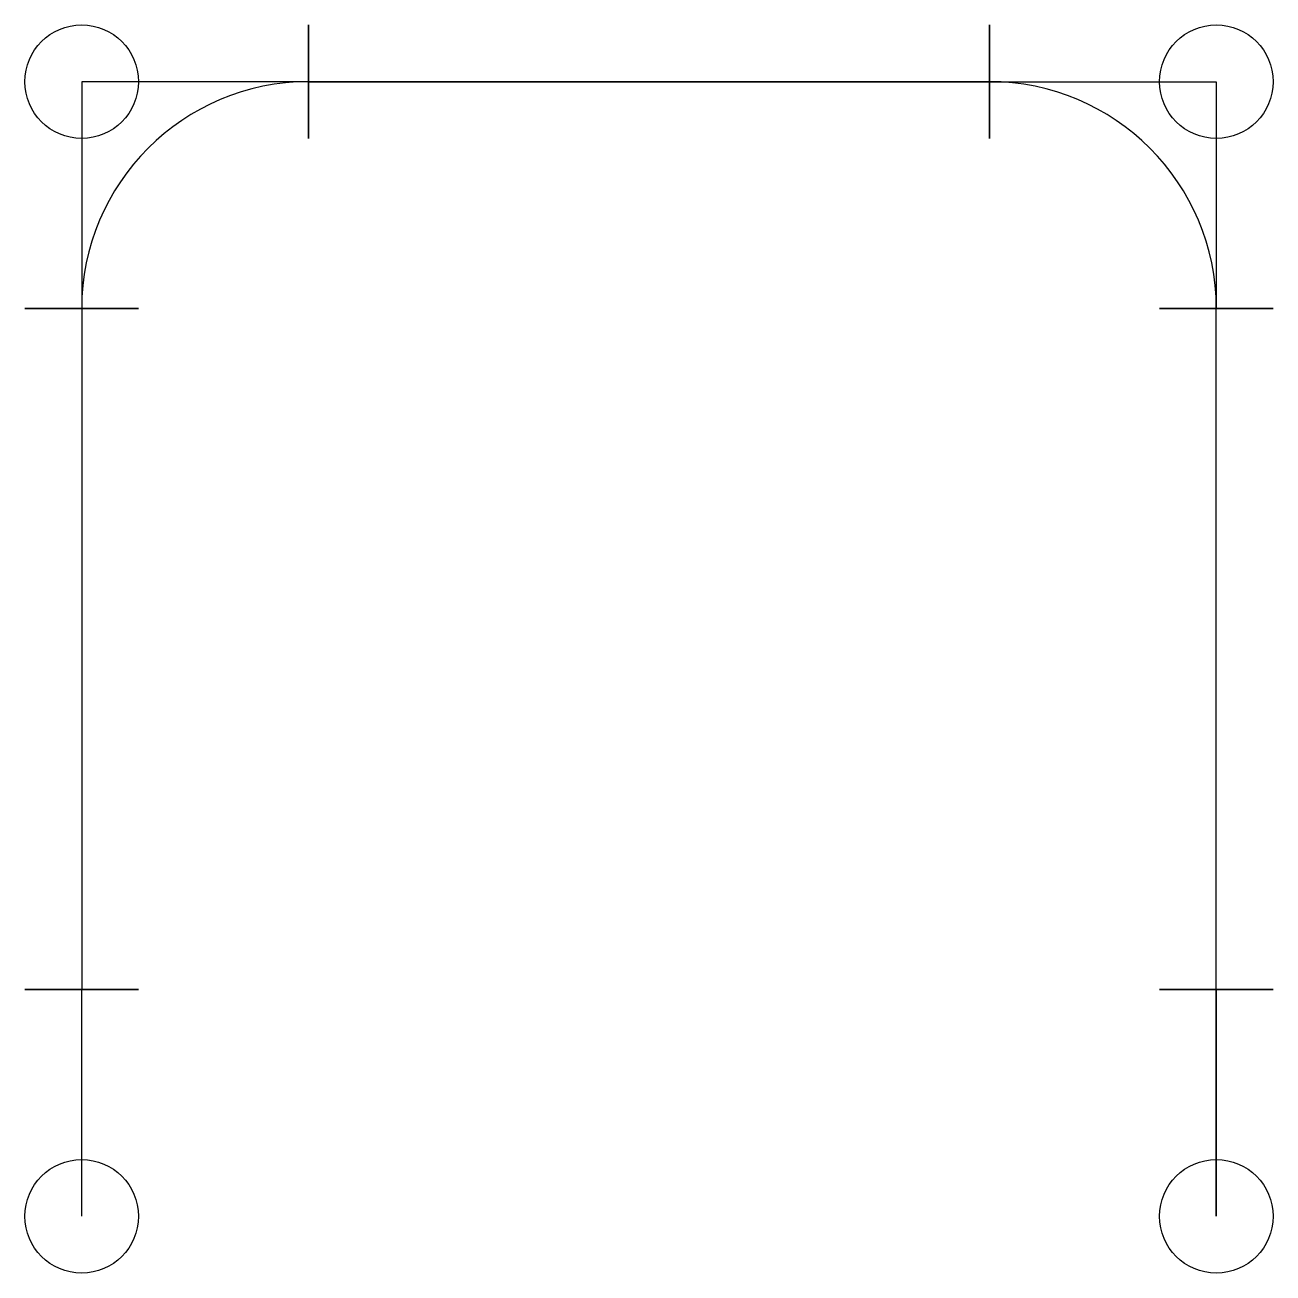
# Model space of a CAD drawing. Header units: millimetres. Extents: x -25 to 525, y -25 to 525.
import ezdxf

# ---------------------------------------------------------------- set-up
doc = ezdxf.new("R2010")
doc.units = ezdxf.units.MM

msp = doc.modelspace()

# ---------------------------------------------------------------- linework, layer by layer
for p, q in [((0, 500, 900), (0, 500, 600)), ((400, 500), (100, 500)), ((100, 500, 1000), (400, 500, 1000)), ((500, 500, 900), (500, 500, 600)), ((0, 400), (0, 100)), ((0, 400, 500), (0, 100, 500)), ((500, 100), (500, 400)), ((500, 100, 500), (500, 400, 500)), ((0, 0, 400), (0, 0, 100)), ((500, 0, 400), (500, 0, 100))]:
    msp.add_line(p, q)
for centre in [(0, 500, 600), (0, 500, 900), (500, 500, 600), (500, 500, 900), (0, 0, 100), (0, 0, 400), (500, 0, 400), (500, 0, 100)]:
    msp.add_circle(centre, 25)
at = {"extrusion": (-1, 2.22045e-16, 4.93038e-32)}
for centre in [(-500, 1000, -100), (-500, 0, -100), (-500, 1000, -400), (-500, 0, -400)]:
    msp.add_circle(centre, 25, dxfattribs=at)
at = {"extrusion": (0, -1, -2.22045e-16)}
for centre in [(0, 0, -400), (0, 500, -400), (500, 0, -400), (500, 500, -400), (0, 0, -100), (0, 500, -100), (500, 0, -100), (500, 500, -100)]:
    msp.add_circle(centre, 25, dxfattribs=at)
at = {"extrusion": (0, -1, 0)}
msp.add_arc((100, 900, -500), 100, 90, 180, dxfattribs=at)
at = {"extrusion": (-1, 0, 0)}
msp.add_arc((-400, 600), 100, 180, 270, dxfattribs=at)
for centre, start, end in [((100, 400), 90, 180), ((400, 400), 0, 90)]:
    msp.add_arc(centre, 100, start, end)
at = {"extrusion": (0, 1, 0)}
msp.add_arc((-400, 900, 500), 100, 90, 180, dxfattribs=at)
at = {"extrusion": (-1, 0, 2.84217e-16)}
msp.add_arc((-400, 600, -500), 100, 180, 270, dxfattribs=at)
at = {"extrusion": (1, 0, 2.27534e-16)}
msp.add_arc((100, 100), 100, 180, 270, dxfattribs=at)
at = {"extrusion": (-1, 0, 5.68835e-17)}
msp.add_arc((-100, 400), 100, 0, 90, dxfattribs=at)
at = {"extrusion": (1, 0, 0)}
for centre, start, end in [((100, 100, 500), 180, 270), ((100, 400, 500), 90, 180)]:
    msp.add_arc(centre, 100, start, end, dxfattribs=at)

doc.saveas('drawing.dxf')
